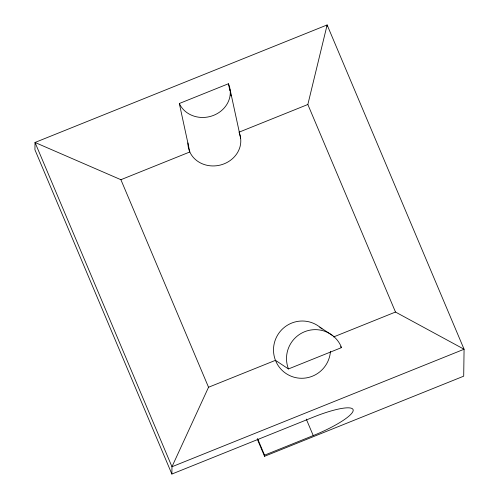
<?xml version="1.0" encoding="UTF-8"?>
<svg xmlns="http://www.w3.org/2000/svg" width="499" height="499" viewBox="0 0 499 499"><rect width="100%" height="100%" fill="white"/><g stroke="black" fill="none" stroke-linecap="round" stroke-linejoin="round"><path stroke-width="0.75" d="M264.539 456.292L264.551 455.163L313.235 435.577A43.089 8.502 -22.9 0 0 353.198 410.303A43.089 8.502 -22.9 0 0 313.497 417.077L171.868 474.05L171.968 466.752L35.024 142.465L327.132 24.95L464.076 349.238L463.702 376.171L264.539 456.292L257.266 439.076M327.113 26.491L327.132 24.95L307.846 104.497L395.489 312.043L464.076 349.238L171.968 466.752L208.538 387.249L275.454 360.328L288.459 368.954L341.572 347.591L340.33 346.768M171.868 474.05L34.924 149.762L35.024 142.465L120.895 179.702L189.82 151.977L179.322 103.505L228.411 83.757L229.889 90.575M238.915 132.229L307.846 104.497M333.606 336.937L395.489 312.043M319.828 327.113L332.827 335.74M306.267 419.079L313.235 435.577M257.584 438.665L264.551 455.163M120.895 179.702L208.538 387.249M230.114 89.708L240.618 138.179M230.706 94.361L231.037 95.877M330.444 351.446A28.724 28.412 -56.4 0 1 293.35 377.013A28.724 28.412 -56.4 0 1 277.619 335.079A28.724 28.412 -56.4 0 1 322.055 329.078M239.501 133.663A26.553 23.709 -12.2 0 1 218.344 165.481A26.553 23.709 -12.2 0 1 187.936 142.92M228.411 83.757A26.553 23.709 -12.2 0 1 213.672 115.331A26.553 23.709 -12.2 0 1 179.322 103.505M288.459 368.954A28.724 28.412 -56.4 0 1 304.646 331.71A28.724 28.412 -56.4 0 1 341.572 347.591"/></g></svg>
